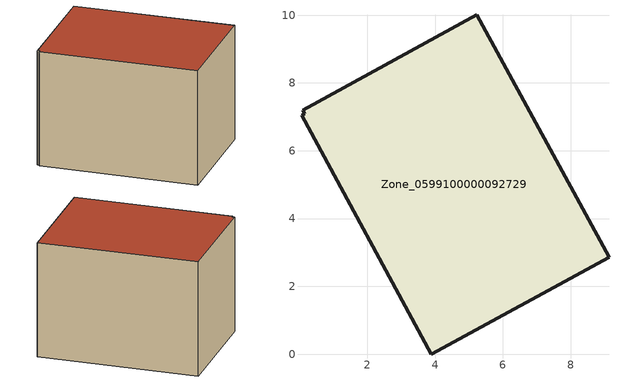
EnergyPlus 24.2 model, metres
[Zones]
Zone_0599100000092729
 floor ground (C_G): 0.09,7.2 5.22,10.01 9.13,2.86 3.89,0 0.06,7.05 0.15,7.09 z0
 wall outside (C_F): 9.13,2.86 5.22,10.01 0.09,7.2 0.15,7.09 0.06,7.05 3.89,0 9.13,2.86 z0:5.97
 roof outside (C_R): 5.22,10.01 0.09,7.2 0.15,7.09 0.06,7.05 3.89,0 9.13,2.86 z5.97
[BUILDING]
Pand.0599100000092729: North Axis=0; Terrain=City; Loads Convergence Tolerance Value=0.04; Temperature Convergence Tolerance Value=0.4; Solar Distribution=FullExterior; Maximum Number of Warmup Days=25; Minimum Number of Warmup Days=1
[Site:Location]
Rotterdam.The.Hague.AP_ZH_NLD Design_Conditions: Latitude=51.96; Longitude=4.45; Time Zone=1; Elevation=-4.5
[SITE:GROUNDTEMPERATURE:BUILDINGSURFACE]
18, 18, 18, 18, 18, 18, 18, 18, 18, 18, 18, 18
[MATERIAL] Thermal Absorptance=0.9; Solar Absorptance=0.7; Visible Absorptance=0.7
Name | Roughness | Thickness | Conductivity | Density | Specific Heat
G.TI.1946-1964 | MediumSmooth | 0.15 | 1 | 540 | 1210
F.TI.1946-1964 | Rough | 0.3 | 0.857143 | 1920 | 840
R.TI.1946-1964 | MediumRough | 0.2 | 0.277778 | 1500 | 1000
[CONSTRUCTION]
C_G: G.TI.1946-1964
C_F: F.TI.1946-1964
C_R: R.TI.1946-1964
[ZONE]
Zone_0599100000092729: Type=1; Multiplier=1; Ceiling Height=Autocalculate; Volume=Autocalculate; Floor Area=autocalculate; Part of Total Floor Area=Yes
[ZONEINFILTRATION:DESIGNFLOWRATE]
Infil_Zone_0599100000092729: Zone or ZoneList or Space or SpaceList=Zone_0599100000092729; Schedule=AlwaysOn; Design Flow Rate Calculation Method=Flow/Area; Flow Rate per Floor Area=0.003; Constant Term Coefficient=1; Temperature Term Coefficient=0; Velocity Term Coefficient=0; Velocity Squared Term Coefficient=0
[HVACTEMPLATE:ZONE:IDEALLOADSAIRSYSTEM]
Zone_0599100000092729: Maximum Heating Supply Air Temperature=50; Minimum Cooling Supply Air Temperature=13; Maximum Heating Supply Air Humidity Ratio=0.0156; Minimum Cooling Supply Air Humidity Ratio=0.0077; Heating Limit=NoLimit; Cooling Limit=NoLimit; Dehumidification Control Type=ConstantSensibleHeatRatio; Cooling Sensible Heat Ratio=0.7; Dehumidification Setpoint=60; Humidification Control Type=None; Humidification Setpoint=30; Outdoor Air Method=None; Outdoor Air Flow Rate per Person=0.00944; Outdoor Air Flow Rate per Zone Floor Area=0; Outdoor Air Flow Rate per Zone=0; Demand Controlled Ventilation Type=None; Outdoor Air Economizer Type=NoEconomizer; Heat Recovery Type=None; Sensible Heat Recovery Effectiveness=0.7; Latent Heat Recovery Effectiveness=0.65
[ZONECONTROL:THERMOSTAT]
ThermostatControl_Zone_0599100000092729: Zone or ZoneList=Zone_0599100000092729; Control Type Schedule=DualSetpointControlType; Control 1=Thermostat_Zone_0599100000092729; Temperature Difference Between Cutout And Setpoint=0
[THERMOSTATSETPOINT:DUALSETPOINT]
Thermostat_Zone_0599100000092729: Heating Setpoint Temperature Schedule=HeatingSetpoint_Zone_0599100000092729; Cooling Setpoint Temperature Schedule=CoolingSetpoint_Zone_0599100000092729
[SCHEDULE:COMPACT]
HeatingSetpoint_Zone_0599100000092729: Through: 12/31, For: AllDays, Until: 24:00, 21
CoolingSetpoint_Zone_0599100000092729: Through: 12/31, For: AllDays, Until: 24:00, 24
DualSetpointControlType: Through: 12/31, For: AllDays, Until: 24:00, 4
AlwaysOn: Through: 12/31, For: AllDays, Until: 24:00, 1
